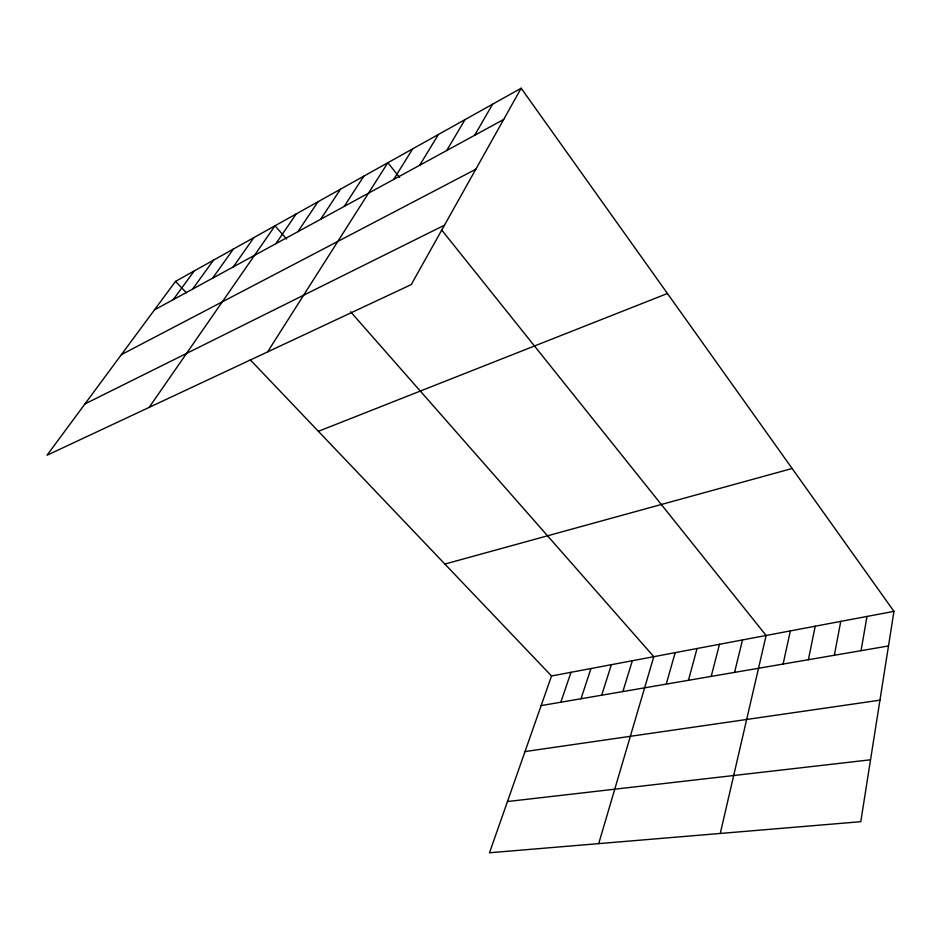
<?xml version="1.0" encoding="UTF-8"?>
<svg xmlns="http://www.w3.org/2000/svg" width="941" height="941" viewBox="0 0 941 941"><rect width="100%" height="100%" fill="white"/><g stroke="black" fill="none" stroke-linecap="round" stroke-linejoin="round"><path stroke-width="1.41" d="M893.95 611.356L860.78 821.693L489.496 852.769L551.532 675.979L893.95 611.356L521.161 88.231L175.52 281.383L47.05 455.221L411.217 284.617L521.161 88.231M861.05 650.666L866.99 616.449M834.361 655.254L840.748 621.401M808.39 659.712L815.212 626.212M783.124 664.052L790.334 630.905M720.265 833.455L766.115 635.481L441.423 229.686M734.556 672.38L742.508 639.939M711.208 676.391L719.489 644.279M688.447 680.296L697.046 648.514M666.263 684.107L675.168 652.642M598.711 843.618L653.807 656.677L350.617 311.8M622.883 691.553L632.34 660.723M601.687 695.199L611.391 664.675M581.009 698.751L590.96 668.533M560.836 702.209L571.011 672.297M474.664 135.292L492.602 104.192M446.693 150.536L465.042 119.601M419.698 165.251L438.424 134.469M393.656 179.46L412.711 148.843M267.585 351.91L387.845 162.734L399.607 177.426M344.171 206.444L363.802 176.167M320.658 219.265L340.536 189.176M297.897 231.674L317.999 201.762M275.878 243.684L296.168 213.96M149.149 407.394L274.995 225.793L286.629 239.014M233.25 266.926L253.87 237.602M212.619 278.171L233.38 249.047M192.634 289.075L213.513 260.151M173.25 299.638L194.234 270.926M154.453 309.895L503.682 119.472M121.389 354.628L475.817 169.239M84.961 403.924L444.505 225.17M318.387 431.307L667.44 293.498M444.881 564.059L792.146 468.5M541.134 705.597L888.492 645.961M525.007 751.565L879.941 700.175M507.47 801.532L870.543 759.787M175.52 281.383L186.424 292.816M250.141 359.697L551.532 675.979"/></g></svg>
